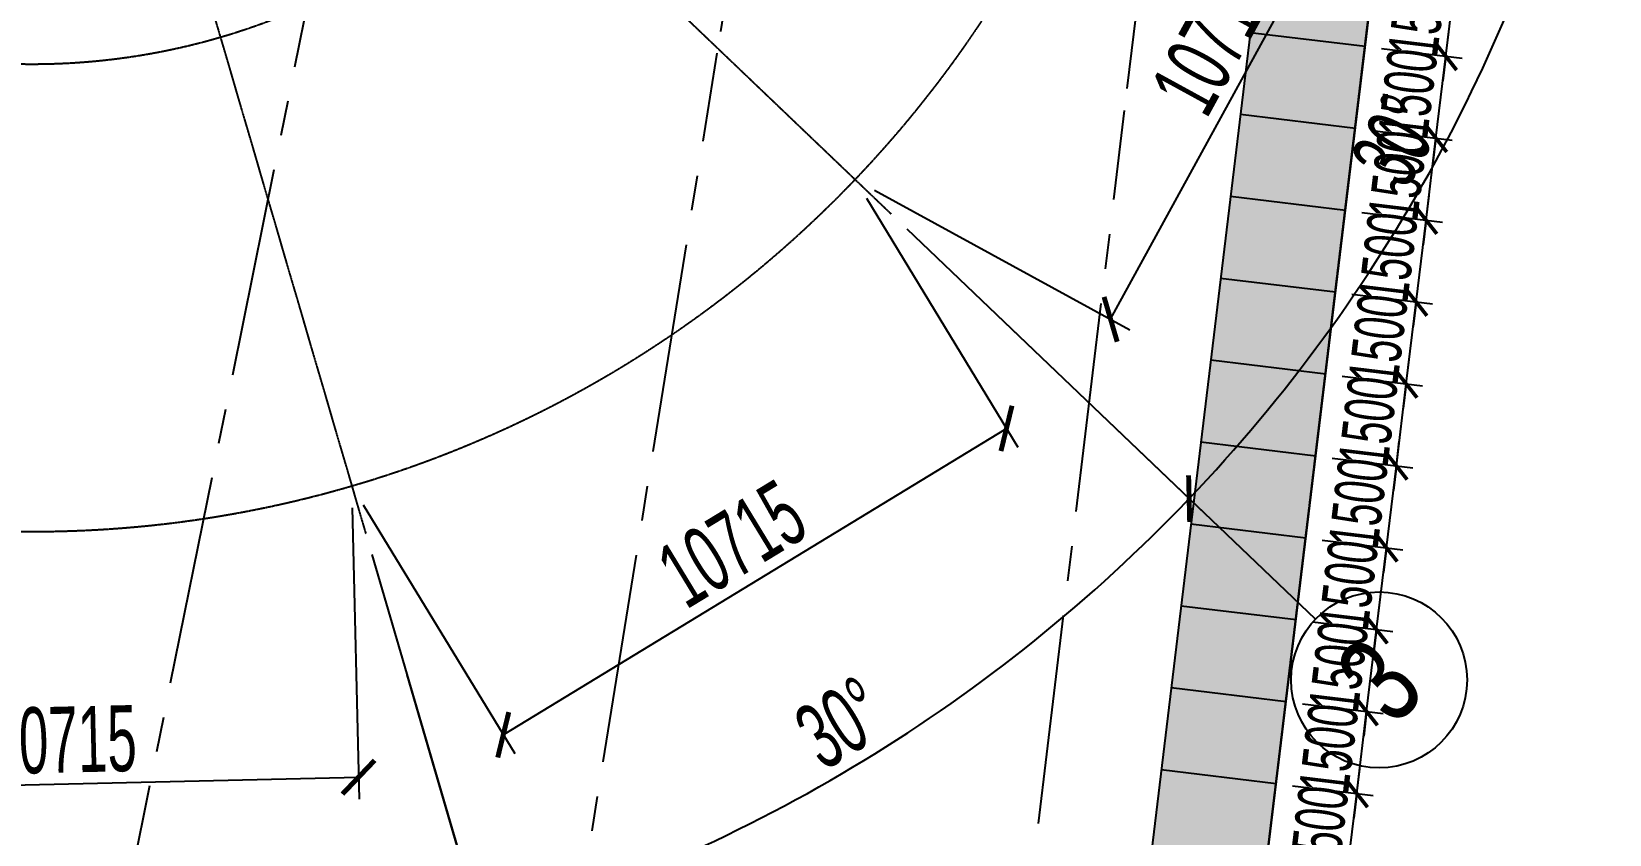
# Model space of a CAD drawing. Extents: x -668578 to 2331563, y -1202445 to 1620273.
# Drawn here: x 1675947 to 1704644, y 88794 to 103391 of the extents above; entities that cross this region are included whole.
import ezdxf
from ezdxf.enums import TextEntityAlignment as Align

# ---------------------------------------------------------------- set-up
doc = ezdxf.new("R2010")
doc.units = 0
for name, pattern in [('CENTER2', [28.575, 19.05, -3.175, 3.175, -3.175]), ('DASH', [0.35, 0.25, -0.1]), ('DOTE', [2.42, 2, -0.2, 0.02, -0.2])]:
    doc.linetypes.add(name, pattern=pattern)
doc.layers.get('0').update_dxf_attribs({"color": 8})
doc.layers.get('Defpoints').update_dxf_attribs({"color": 8})
for name, color, linetype in [('#填充层', 8, 'Continuous'), ('#幕墙线-平面', 8, 'Continuous'), ('#标注', 8, 'Continuous'), ('#轴线', 8, 'CENTER2'), ('C-AXIS', 8, 'DOTE'), ('dim', 8, 'Continuous')]:
    doc.layers.add(name, color=color, linetype=linetype)
doc.styles.add('JHZX', font='jrs.shx', dxfattribs={"width": 0.6, "bigfont": 'jhz.shx'})
doc.dimstyles.new('JZBZ-300', dxfattribs={"dimscale": 300, "dimtxt": 3, "dimasz": 1.5, "dimexe": 1, "dimexo": 1, "dimgap": 0.5, "dimtad": 1, "dimdec": 0, "dimdsep": 46, "dimtxsty": 'JHZX', "dimblk1": 'ARCHTICK', "dimblk2": 'ARCHTICK', "dimsah": 1, "dimcen": 0, "dimclrd": 1, "dimclre": 1, "dimclrt": 2, "dimazin": 2, "dimtfac": 1, "dimtdec": 0, "dimtix": 1, "dimtmove": 0, "dimatfit": 3, "dimfxl": 0, "dimtolj": 1, "dimlwd": -1, "dimlwe": -1, "dimarcsym": 0})
doc.dimstyles.new('JZBZ-400', dxfattribs={"dimscale": 400, "dimtxt": 3, "dimasz": 1.5, "dimexe": 1, "dimexo": 1, "dimgap": 0.5, "dimtad": 1, "dimdec": 0, "dimdsep": 46, "dimtxsty": 'JHZX', "dimblk1": 'ARCHTICK', "dimblk2": 'ARCHTICK', "dimsah": 1, "dimcen": 0, "dimclrd": 1, "dimclre": 1, "dimclrt": 2, "dimazin": 2, "dimtfac": 1, "dimtdec": 0, "dimtix": 1, "dimtmove": 0, "dimatfit": 3, "dimfxl": 0, "dimtolj": 1, "dimlwd": -1, "dimlwe": -1, "dimarcsym": 0})

# ---------------------------------------------------------------- blocks, each defined once
blk = doc.blocks.new('_ARCHTICK')
at = {"color": 0, "linetype": 'ByBlock', "const_width": 0.15}
blk.add_lwpolyline([(-0.5, -0.5), (0.5, 0.5)], dxfattribs=at)
blk = doc.blocks.new('*D2918')
at = {"layer": '#标注', "ltscale": 300, "transparency": 16777216}
for p, q in [((52517, 44290), (60086, 50671)), ((174425, -21557), (175612, -11729))]:
    blk.add_line(p, q, dxfattribs=at)
blk.add_arc((197092, 166179), 179600, 220.13382, 263.11563, dxfattribs=at)
at = {"layer": 'Defpoints', "color": 0, "ltscale": 300, "transparency": 16777216}
for p in [(197092, 166179), (52212, 44032), (92699, 20035), (174378, -21955)]:
    blk.add_point(p, dxfattribs=at)
at = {"layer": '#标注', "ltscale": 300, "transparency": 16777216, "xscale": 600, "yscale": 600, "zscale": 600}
for p, rotation in [((59781, 50414), 130.1338192809486), ((175564, -12126), 353.1156299250185)]:
    blk.add_blockref('_ARCHTICK', p, dxfattribs=dict(at, rotation=rotation))
at = {"layer": '#标注', "ltscale": 300, "transparency": 16777216, "insert": (112118, 8861), "char_height": 1200, "attachment_point": 5, "rotation": 331.6247, "style": 'JHZX'}
blk.add_mtext('\\A1;42.98°', dxfattribs=at)
blk = doc.blocks.new('*D2937')
at = {"layer": '#标注', "ltscale": 300, "transparency": 16777216}
for p, q in [((159687, -19184), (161170, -11833)), ((167033, -20516), (168225, -13112))]:
    blk.add_line(p, q, dxfattribs=at)
blk.add_arc((197092, 166179), 182000, 258.59123, 260.85343, dxfattribs=at)
at = {"layer": 'Defpoints', "color": 0, "ltscale": 300, "transparency": 16777216}
for p in [(197092, 166179), (163442, -12683), (159608, -19576), (166969, -20911)]:
    blk.add_point(p, dxfattribs=at)
at = {"layer": '#标注', "ltscale": 300, "transparency": 16777216, "xscale": 600, "yscale": 600, "zscale": 600}
for p, rotation in [((161091, -12225), 168.5912288879845), ((168161, -13507), 350.8534291851971)]:
    blk.add_blockref('_ARCHTICK', p, dxfattribs=dict(at, rotation=rotation))
at = {"layer": '#标注', "ltscale": 300, "transparency": 16777216, "insert": (164763, -12113), "char_height": 1200, "attachment_point": 5, "rotation": 349.7223, "style": 'JHZX'}
blk.add_mtext('\\A1;2.26°', dxfattribs=at)
blk = doc.blocks.new('*D2938')
at = {"layer": '#标注', "ltscale": 300, "transparency": 16777216}
for p, q in [((167033, -20516), (168225, -13112)), ((174425, -21557), (175324, -14111))]:
    blk.add_line(p, q, dxfattribs=at)
blk.add_arc((197092, 166179), 182000, 260.85343, 263.11563, dxfattribs=at)
at = {"layer": 'Defpoints', "color": 0, "ltscale": 300, "transparency": 16777216}
for p in [(197092, 166179), (170529, -13872), (166969, -20911), (174378, -21955)]:
    blk.add_point(p, dxfattribs=at)
at = {"layer": '#标注', "ltscale": 300, "transparency": 16777216, "xscale": 600, "yscale": 600, "zscale": 600}
for p, rotation in [((168161, -13507), 170.8534291851998), ((175277, -14509), 353.115629925021)]:
    blk.add_blockref('_ARCHTICK', p, dxfattribs=dict(at, rotation=rotation))
at = {"layer": '#标注', "ltscale": 300, "transparency": 16777216, "insert": (171826, -13251), "char_height": 1200, "attachment_point": 5, "rotation": 351.9845, "style": 'JHZX'}
blk.add_mtext('\\A1;2.26°', dxfattribs=at)
blk = doc.blocks.new('*D2939')
at = {"layer": '#标注', "ltscale": 300, "transparency": 16777216}
for p, q in [((-1773, -1481), (-9342, -7863)), ((165914, -92056), (164727, -101884))]:
    blk.add_line(p, q, dxfattribs=at)
blk.add_arc((197092, 166179), 269610, 220.13382, 263.11563, dxfattribs=at)
at = {"layer": 'Defpoints', "color": 0, "ltscale": 300, "transparency": 16777216}
for p in [(197092, 166179), (-1467, -1224), (40380, -53208), (165962, -91659)]:
    blk.add_point(p, dxfattribs=at)
at = {"layer": '#标注', "ltscale": 300, "transparency": 16777216, "xscale": 600, "yscale": 600, "zscale": 600}
for p, rotation in [((-9036, -7605), 130.1338192809485), ((164775, -101487), 353.1156299250187)]:
    blk.add_blockref('_ARCHTICK', p, dxfattribs=dict(at, rotation=rotation))
at = {"layer": '#标注', "ltscale": 300, "transparency": 16777216, "insert": (69342, -70334), "char_height": 1200, "attachment_point": 5, "rotation": 331.6247, "style": 'JHZX'}
blk.add_mtext('\\A1;42.98°', dxfattribs=at)
blk = doc.blocks.new('*U2924')
at = {"linetype": 'ByBlock'}
blk.add_line((0, -20), (0, 0), dxfattribs=at)
blk.add_circle((0, -24), 4, dxfattribs=at)
at = {"color": 253, "linetype": 'ByBlock', "style": 'JHZX', "width": 0.75}
blk.add_attdef('AXES', text='', height=4, dxfattribs=at).set_placement((0, -24), align=Align.MIDDLE_CENTER)
blk = doc.blocks.new('*D2977')
at = {"layer": '#标注', "ltscale": 300, "transparency": 16777216}
for p, q in [((160688, -30028), (162797, -37226)), ((149303, -30292), (147530, -37580))]:
    blk.add_line(p, q, dxfattribs=at)
blk.add_arc((154503, -8916), 29100, 256.329, 286.329, dxfattribs=at)
at = {"layer": 'Defpoints', "color": 0, "ltscale": 300, "transparency": 16777216}
for p in [(154503, -8916), (160576, -29644), (149398, -29904), (152639, -37956)]:
    blk.add_point(p, dxfattribs=at)
at = {"layer": '#标注', "ltscale": 300, "transparency": 16777216, "xscale": 600, "yscale": 600, "zscale": 600}
for p, rotation in [((162684, -36842), 16.32902802312792), ((147625, -37191), 166.3290280231299)]:
    blk.add_blockref('_ARCHTICK', p, dxfattribs=dict(at, rotation=rotation))
at = {"layer": '#标注', "ltscale": 300, "transparency": 16777216, "insert": (155159, -37208), "char_height": 1200, "attachment_point": 5, "rotation": 1.329, "style": 'JHZX'}
blk.add_mtext('\\A1;30°', dxfattribs=at)
blk = doc.blocks.new('*D2978')
at = {"layer": '#标注', "ltscale": 300, "transparency": 16777216}
for p, q in [((170416, -24107), (175840, -29286)), ((160688, -30028), (162797, -37226))]:
    blk.add_line(p, q, dxfattribs=at)
blk.add_arc((154503, -8916), 29100, 286.329, 316.329, dxfattribs=at)
at = {"layer": 'Defpoints', "color": 0, "ltscale": 300, "transparency": 16777216}
for p in [(154503, -8916), (170126, -23831), (160576, -29644), (167409, -34997)]:
    blk.add_point(p, dxfattribs=at)
at = {"layer": '#标注', "ltscale": 300, "transparency": 16777216, "xscale": 600, "yscale": 600, "zscale": 600}
for p, rotation in [((175551, -29010), 46.32902802312653), ((162684, -36842), 196.3290280231278)]:
    blk.add_blockref('_ARCHTICK', p, dxfattribs=dict(at, rotation=rotation))
at = {"layer": '#标注', "ltscale": 300, "transparency": 16777216, "insert": (169217, -33089), "char_height": 1200, "attachment_point": 5, "rotation": 31.329, "style": 'JHZX'}
blk.add_mtext('\\A1;30°', dxfattribs=at)
blk = doc.blocks.new('*D2942')
at = {"layer": '#标注', "ltscale": 300, "transparency": 16777216}
for p, q in [((175879, -14115), (183167, -15888)), ((170416, -24107), (175840, -29286))]:
    blk.add_line(p, q, dxfattribs=at)
blk.add_arc((154503, -8916), 29100, 316.329, 346.329, dxfattribs=at)
at = {"layer": 'Defpoints', "color": 0, "ltscale": 300, "transparency": 16777216}
for p in [(154503, -8916), (175491, -14021), (170126, -23831), (178721, -25049)]:
    blk.add_point(p, dxfattribs=at)
at = {"layer": '#标注', "ltscale": 300, "transparency": 16777216, "xscale": 600, "yscale": 600, "zscale": 600}
for p, rotation in [((182778, -15793), 76.3290280231253), ((175551, -29010), 226.3290280231266)]:
    blk.add_blockref('_ARCHTICK', p, dxfattribs=dict(at, rotation=rotation))
at = {"layer": '#标注', "ltscale": 300, "transparency": 16777216, "insert": (179333, -22493), "char_height": 1200, "attachment_point": 5, "rotation": 61.329, "style": 'JHZX'}
blk.add_mtext('\\A1;30°', dxfattribs=at)
blk = doc.blocks.new('*D2950')
at = {"layer": '#标注', "ltscale": 300, "transparency": 16777216}
for p, q in [((133390, -15101), (126193, -17210)), ((139311, -24829), (134132, -30253))]:
    blk.add_line(p, q, dxfattribs=at)
blk.add_arc((154503, -8916), 29100, 196.329, 226.329, dxfattribs=at)
at = {"layer": 'Defpoints', "color": 0, "ltscale": 300, "transparency": 16777216}
for p in [(154503, -8916), (133774, -14988), (128421, -21822), (139587, -24539)]:
    blk.add_point(p, dxfattribs=at)
at = {"layer": '#标注', "ltscale": 300, "transparency": 16777216, "xscale": 600, "yscale": 600, "zscale": 600}
for p, rotation in [((126576, -17097), 106.3290280231245), ((134409, -29964), 316.3290280231343)]:
    blk.add_blockref('_ARCHTICK', p, dxfattribs=dict(at, rotation=rotation))
at = {"layer": '#标注', "ltscale": 300, "transparency": 16777216, "insert": (130329, -23630), "char_height": 1200, "attachment_point": 5, "rotation": 301.329, "style": 'JHZX'}
blk.add_mtext('\\A1;30°', dxfattribs=at)
blk = doc.blocks.new('*D2985')
at = {"layer": '#标注', "ltscale": 300, "transparency": 16777216}
for p, q in [((160332, -29180), (160455, -34476)), ((149620, -29429), (149742, -34724)), ((149733, -34325), (160445, -34076))]:
    blk.add_line(p, q, dxfattribs=at)
at = {"layer": 'Defpoints', "color": 0, "ltscale": 300, "transparency": 16777216}
for p in [(160322, -28781), (149610, -29029), (160445, -34076)]:
    blk.add_point(p, dxfattribs=at)
at = {"layer": '#标注', "ltscale": 300, "transparency": 16777216, "xscale": 600, "yscale": 600, "zscale": 600}
for p, rotation in [((160445, -34076), 1.329028023136696), ((149733, -34325), 181.3290280231367)]:
    blk.add_blockref('_ARCHTICK', p, dxfattribs=dict(at, rotation=rotation))
at = {"layer": '#标注', "ltscale": 300, "transparency": 16777216, "insert": (155071, -33401), "char_height": 1200, "attachment_point": 5, "rotation": 1.329, "style": 'JHZX'}
blk.add_mtext('\\A1;10715', dxfattribs=at)
blk = doc.blocks.new('*D2989')
at = {"layer": '#标注', "ltscale": 300, "transparency": 16777216}
for p, q in [((169683, -23551), (172437, -28076)), ((163077, -33305), (172229, -27734)), ((160530, -29122), (163285, -33647))]:
    blk.add_line(p, q, dxfattribs=at)
at = {"layer": 'Defpoints', "color": 0, "ltscale": 300, "transparency": 16777216}
for p in [(169475, -23209), (172229, -27734), (160322, -28781)]:
    blk.add_point(p, dxfattribs=at)
at = {"layer": '#标注', "ltscale": 300, "transparency": 16777216, "xscale": 600, "yscale": 600, "zscale": 600}
for p, rotation in [((172229, -27734), 31.32902802313587), ((163077, -33305), 211.3290280231358)]:
    blk.add_blockref('_ARCHTICK', p, dxfattribs=dict(at, rotation=rotation))
at = {"layer": '#标注', "ltscale": 300, "transparency": 16777216, "insert": (167237, -29836), "char_height": 1200, "attachment_point": 5, "rotation": 31.329, "style": 'JHZX'}
blk.add_mtext('\\A1;10715', dxfattribs=at)
blk = doc.blocks.new('*D2990')
at = {"layer": '#标注', "ltscale": 300, "transparency": 16777216}
for p, q in [((139311, -24829), (134132, -30253)), ((149303, -30292), (147530, -37580))]:
    blk.add_line(p, q, dxfattribs=at)
blk.add_arc((154503, -8916), 29100, 226.329, 256.329, dxfattribs=at)
at = {"layer": 'Defpoints', "color": 0, "ltscale": 300, "transparency": 16777216}
for p in [(154503, -8916), (139587, -24539), (149398, -29904), (138369, -33134)]:
    blk.add_point(p, dxfattribs=at)
at = {"layer": '#标注', "ltscale": 300, "transparency": 16777216, "xscale": 600, "yscale": 600, "zscale": 600}
for p, rotation in [((134409, -29964), 136.3290280231214), ((147625, -37191), 346.3290280231255)]:
    blk.add_blockref('_ARCHTICK', p, dxfattribs=dict(at, rotation=rotation))
at = {"layer": '#标注', "ltscale": 300, "transparency": 16777216, "insert": (140925, -33746), "char_height": 1200, "attachment_point": 5, "rotation": 331.329, "style": 'JHZX'}
blk.add_mtext('\\A1;30°', dxfattribs=at)
blk = doc.blocks.new('*D2980')
at = {"layer": '#标注', "ltscale": 300, "transparency": 16777216}
for p, q in [((174967, -14000), (179615, -16541)), ((174123, -25751), (179264, -16349)), ((169826, -23401), (174474, -25942))]:
    blk.add_line(p, q, dxfattribs=at)
at = {"layer": 'Defpoints', "color": 0, "ltscale": 300, "transparency": 16777216}
for p in [(174616, -13808), (179264, -16349), (169475, -23209)]:
    blk.add_point(p, dxfattribs=at)
at = {"layer": '#标注', "ltscale": 300, "transparency": 16777216, "xscale": 600, "yscale": 600, "zscale": 600}
for p, rotation in [((179264, -16349), 61.32902802313133), ((174123, -25751), 241.3290280231313)]:
    blk.add_blockref('_ARCHTICK', p, dxfattribs=dict(at, rotation=rotation))
at = {"layer": '#标注', "ltscale": 300, "transparency": 16777216, "insert": (175991, -20666), "char_height": 1200, "attachment_point": 5, "rotation": 61.329, "style": 'JHZX'}
blk.add_mtext('\\A1;10715', dxfattribs=at)
blk = doc.blocks.new('*D3120')
at = {"layer": '#标注', "ltscale": 300, "transparency": 16777216}
for p, q in [((178606, -34379), (178660, -33933)), ((177439, -34238), (178904, -34415)), ((178426, -35869), (178606, -34379)), ((177259, -35728), (178724, -35905)), ((178426, -35869), (178372, -36315))]:
    blk.add_line(p, q, dxfattribs=at)
at = {"layer": 'Defpoints', "color": 0, "ltscale": 300, "transparency": 16777216}
for p in [(177141, -34202), (178606, -34379), (176961, -35692)]:
    blk.add_point(p, dxfattribs=at)
at = {"layer": '#标注', "ltscale": 300, "transparency": 16777216, "xscale": 450, "yscale": 450, "zscale": 450}
for p, rotation in [((178606, -34379), 263.1156299248995), ((178426, -35869), 83.11562992489951)]:
    blk.add_blockref('_ARCHTICK', p, dxfattribs=dict(at, rotation=rotation))
at = {"layer": '#标注', "ltscale": 300, "transparency": 16777216, "insert": (177921, -35052), "char_height": 900, "attachment_point": 5, "rotation": 83.1156, "style": 'JHZX'}
blk.add_mtext('\\A1;1500', dxfattribs=at)
blk = doc.blocks.new('*D3121')
at = {"layer": '#标注', "ltscale": 300, "transparency": 16777216}
for p, q in [((178786, -32890), (178840, -32443)), ((177619, -32749), (179084, -32926)), ((178606, -34379), (178786, -32890)), ((177439, -34238), (178904, -34415)), ((178606, -34379), (178552, -34826))]:
    blk.add_line(p, q, dxfattribs=at)
at = {"layer": 'Defpoints', "color": 0, "ltscale": 300, "transparency": 16777216}
for p in [(177321, -32713), (178786, -32890), (177141, -34203)]:
    blk.add_point(p, dxfattribs=at)
at = {"layer": '#标注', "ltscale": 300, "transparency": 16777216, "xscale": 450, "yscale": 450, "zscale": 450}
for p, rotation in [((178786, -32890), 263.1156299248995), ((178606, -34379), 83.11562992489951)]:
    blk.add_blockref('_ARCHTICK', p, dxfattribs=dict(at, rotation=rotation))
at = {"layer": '#标注', "ltscale": 300, "transparency": 16777216, "insert": (178101, -33563), "char_height": 900, "attachment_point": 5, "rotation": 83.1156, "style": 'JHZX'}
blk.add_mtext('\\A1;1500', dxfattribs=at)
blk = doc.blocks.new('*D3098')
at = {"layer": '#标注', "ltscale": 300, "transparency": 16777216}
for p, q in [((178966, -31401), (179020, -30954)), ((177799, -31260), (179264, -31437)), ((178786, -32890), (178966, -31401)), ((177619, -32749), (179084, -32926)), ((178786, -32890), (178732, -33337))]:
    blk.add_line(p, q, dxfattribs=at)
at = {"layer": 'Defpoints', "color": 0, "ltscale": 300, "transparency": 16777216}
for p in [(177501, -31224), (178966, -31401), (177321, -32713)]:
    blk.add_point(p, dxfattribs=at)
at = {"layer": '#标注', "ltscale": 300, "transparency": 16777216, "xscale": 450, "yscale": 450, "zscale": 450}
for p, rotation in [((178966, -31401), 263.1156299249083), ((178786, -32890), 83.11562992490829)]:
    blk.add_blockref('_ARCHTICK', p, dxfattribs=dict(at, rotation=rotation))
at = {"layer": '#标注', "ltscale": 300, "transparency": 16777216, "insert": (178280, -32074), "char_height": 900, "attachment_point": 5, "rotation": 83.1156, "style": 'JHZX'}
blk.add_mtext('\\A1;1500', dxfattribs=at)
blk = doc.blocks.new('*D3099')
at = {"layer": '#标注', "ltscale": 300, "transparency": 16777216}
for p, q in [((179146, -29912), (179200, -29465)), ((177979, -29771), (179444, -29948)), ((178966, -31401), (179146, -29912)), ((177799, -31260), (179264, -31437)), ((178966, -31401), (178912, -31848))]:
    blk.add_line(p, q, dxfattribs=at)
at = {"layer": 'Defpoints', "color": 0, "ltscale": 300, "transparency": 16777216}
for p in [(177681, -29735), (179146, -29912), (177501, -31224)]:
    blk.add_point(p, dxfattribs=at)
at = {"layer": '#标注', "ltscale": 300, "transparency": 16777216, "xscale": 450, "yscale": 450, "zscale": 450}
for p, rotation in [((179146, -29912), 263.1156299249083), ((178966, -31401), 83.11562992490829)]:
    blk.add_blockref('_ARCHTICK', p, dxfattribs=dict(at, rotation=rotation))
at = {"layer": '#标注', "ltscale": 300, "transparency": 16777216, "insert": (178460, -30585), "char_height": 900, "attachment_point": 5, "rotation": 83.1156, "style": 'JHZX'}
blk.add_mtext('\\A1;1500', dxfattribs=at)
blk = doc.blocks.new('*D3100')
at = {"layer": '#标注', "ltscale": 300, "transparency": 16777216}
for p, q in [((179326, -28423), (179380, -27976)), ((178159, -28282), (179624, -28459)), ((179146, -29912), (179326, -28423)), ((177979, -29771), (179444, -29948)), ((179146, -29912), (179092, -30359))]:
    blk.add_line(p, q, dxfattribs=at)
at = {"layer": 'Defpoints', "color": 0, "ltscale": 300, "transparency": 16777216}
for p in [(177861, -28246), (179326, -28423), (177681, -29735)]:
    blk.add_point(p, dxfattribs=at)
at = {"layer": '#标注', "ltscale": 300, "transparency": 16777216, "xscale": 450, "yscale": 450, "zscale": 450}
for p, rotation in [((179326, -28423), 263.1156299249083), ((179146, -29912), 83.11562992490829)]:
    blk.add_blockref('_ARCHTICK', p, dxfattribs=dict(at, rotation=rotation))
at = {"layer": '#标注', "ltscale": 300, "transparency": 16777216, "insert": (178640, -29095), "char_height": 900, "attachment_point": 5, "rotation": 83.1156, "style": 'JHZX'}
blk.add_mtext('\\A1;1500', dxfattribs=at)
blk = doc.blocks.new('*D3101')
at = {"layer": '#标注', "ltscale": 300, "transparency": 16777216}
for p, q in [((179506, -26934), (179560, -26487)), ((178339, -26793), (179804, -26969)), ((179326, -28423), (179506, -26934)), ((178159, -28282), (179624, -28459)), ((179326, -28423), (179272, -28869))]:
    blk.add_line(p, q, dxfattribs=at)
at = {"layer": 'Defpoints', "color": 0, "ltscale": 300, "transparency": 16777216}
for p in [(178041, -26757), (179506, -26934), (177861, -28246)]:
    blk.add_point(p, dxfattribs=at)
at = {"layer": '#标注', "ltscale": 300, "transparency": 16777216, "xscale": 450, "yscale": 450, "zscale": 450}
for p, rotation in [((179506, -26934), 263.1156299248995), ((179326, -28423), 83.11562992489951)]:
    blk.add_blockref('_ARCHTICK', p, dxfattribs=dict(at, rotation=rotation))
at = {"layer": '#标注', "ltscale": 300, "transparency": 16777216, "insert": (178820, -27606), "char_height": 900, "attachment_point": 5, "rotation": 83.1156, "style": 'JHZX'}
blk.add_mtext('\\A1;1500', dxfattribs=at)
blk = doc.blocks.new('*D3102')
at = {"layer": '#标注', "ltscale": 300, "transparency": 16777216}
for p, q in [((179686, -25444), (179740, -24998)), ((178518, -25303), (179984, -25480)), ((179506, -26934), (179686, -25444)), ((178339, -26793), (179804, -26970)), ((179506, -26934), (179452, -27380))]:
    blk.add_line(p, q, dxfattribs=at)
at = {"layer": 'Defpoints', "color": 0, "ltscale": 300, "transparency": 16777216}
for p in [(178221, -25267), (179686, -25444), (178041, -26757)]:
    blk.add_point(p, dxfattribs=at)
at = {"layer": '#标注', "ltscale": 300, "transparency": 16777216, "xscale": 450, "yscale": 450, "zscale": 450}
for p, rotation in [((179686, -25444), 263.1156299248995), ((179506, -26934), 83.11562992489951)]:
    blk.add_blockref('_ARCHTICK', p, dxfattribs=dict(at, rotation=rotation))
at = {"layer": '#标注', "ltscale": 300, "transparency": 16777216, "insert": (179000, -26117), "char_height": 900, "attachment_point": 5, "rotation": 83.1156, "style": 'JHZX'}
blk.add_mtext('\\A1;1500', dxfattribs=at)
blk = doc.blocks.new('*D3103')
at = {"layer": '#标注', "ltscale": 300, "transparency": 16777216}
for p, q in [((179866, -23955), (179920, -23508)), ((178698, -23814), (180163, -23991)), ((179686, -25444), (179866, -23955)), ((178519, -25303), (179984, -25480)), ((179686, -25444), (179632, -25891))]:
    blk.add_line(p, q, dxfattribs=at)
at = {"layer": 'Defpoints', "color": 0, "ltscale": 300, "transparency": 16777216}
for p in [(178401, -23778), (179866, -23955), (178221, -25267)]:
    blk.add_point(p, dxfattribs=at)
at = {"layer": '#标注', "ltscale": 300, "transparency": 16777216, "xscale": 450, "yscale": 450, "zscale": 450}
for p, rotation in [((179866, -23955), 263.1156299248995), ((179686, -25444), 83.11562992489951)]:
    blk.add_blockref('_ARCHTICK', p, dxfattribs=dict(at, rotation=rotation))
at = {"layer": '#标注', "ltscale": 300, "transparency": 16777216, "insert": (179180, -24628), "char_height": 900, "attachment_point": 5, "rotation": 83.1156, "style": 'JHZX'}
blk.add_mtext('\\A1;1500', dxfattribs=at)
blk = doc.blocks.new('*D3104')
at = {"layer": '#标注', "ltscale": 300, "transparency": 16777216}
for p, q in [((180046, -22466), (180100, -22019)), ((178878, -22325), (180343, -22502)), ((179866, -23955), (180046, -22466)), ((178698, -23814), (180164, -23991)), ((179866, -23955), (179812, -24402))]:
    blk.add_line(p, q, dxfattribs=at)
at = {"layer": 'Defpoints', "color": 0, "ltscale": 300, "transparency": 16777216}
for p in [(178580, -22289), (180046, -22466), (178401, -23778)]:
    blk.add_point(p, dxfattribs=at)
at = {"layer": '#标注', "ltscale": 300, "transparency": 16777216, "xscale": 450, "yscale": 450, "zscale": 450}
for p, rotation in [((180046, -22466), 263.1156299249083), ((179866, -23955), 83.11562992490829)]:
    blk.add_blockref('_ARCHTICK', p, dxfattribs=dict(at, rotation=rotation))
at = {"layer": '#标注', "ltscale": 300, "transparency": 16777216, "insert": (179360, -23139), "char_height": 900, "attachment_point": 5, "rotation": 83.1156, "style": 'JHZX'}
blk.add_mtext('\\A1;1500', dxfattribs=at)
blk = doc.blocks.new('*D3105')
at = {"layer": '#标注', "ltscale": 300, "transparency": 16777216}
for p, q in [((180225, -20977), (180279, -20530)), ((179058, -20836), (180523, -21013)), ((180046, -22466), (180225, -20977)), ((178878, -22325), (180344, -22502)), ((180046, -22466), (179992, -22913))]:
    blk.add_line(p, q, dxfattribs=at)
at = {"layer": 'Defpoints', "color": 0, "ltscale": 300, "transparency": 16777216}
for p in [(178760, -20800), (180225, -20977), (178581, -22289)]:
    blk.add_point(p, dxfattribs=at)
at = {"layer": '#标注', "ltscale": 300, "transparency": 16777216, "xscale": 450, "yscale": 450, "zscale": 450}
for p, rotation in [((180225, -20977), 263.1156299249083), ((180046, -22466), 83.11562992490829)]:
    blk.add_blockref('_ARCHTICK', p, dxfattribs=dict(at, rotation=rotation))
at = {"layer": '#标注', "ltscale": 300, "transparency": 16777216, "insert": (179540, -21650), "char_height": 900, "attachment_point": 5, "rotation": 83.1156, "style": 'JHZX'}
blk.add_mtext('\\A1;1500', dxfattribs=at)
blk = doc.blocks.new('*D3074')
at = {"layer": '#标注', "ltscale": 300, "transparency": 16777216}
for p, q in [((180405, -19488), (180459, -19041)), ((179238, -19347), (180703, -19524)), ((180226, -20977), (180405, -19488)), ((179058, -20836), (180523, -21013)), ((180226, -20977), (180172, -21424))]:
    blk.add_line(p, q, dxfattribs=at)
at = {"layer": 'Defpoints', "color": 0, "ltscale": 300, "transparency": 16777216}
for p in [(178940, -19311), (180405, -19488), (178760, -20800)]:
    blk.add_point(p, dxfattribs=at)
at = {"layer": '#标注', "ltscale": 300, "transparency": 16777216, "xscale": 450, "yscale": 450, "zscale": 450}
for p, rotation in [((180405, -19488), 263.1156299249083), ((180226, -20977), 83.11562992490829)]:
    blk.add_blockref('_ARCHTICK', p, dxfattribs=dict(at, rotation=rotation))
at = {"layer": '#标注', "ltscale": 300, "transparency": 16777216, "insert": (179720, -20160), "char_height": 900, "attachment_point": 5, "rotation": 83.1156, "style": 'JHZX'}
blk.add_mtext('\\A1;1500', dxfattribs=at)
blk = doc.blocks.new('DSGDFG')
at = {"layer": '#标注', "ltscale": 300}
blk.add_arc((197092.2, 166179.2), 257800, 220.136073, 263.11563, dxfattribs=at)
at = {"layer": '#轴线', "ltscale": 200}
for p, q in [((145722.9, -88382.9), (159607.6, -19576.5)), ((155809.7, -90221), (166969.1, -20911.3)), ((165961.8, -91657.8), (174377.5, -21954.5))]:
    blk.add_line(p, q, dxfattribs=at)
for radius in [206950, 212800, 220600, 228400, 236200, 244000, 251800, 257800]:
    blk.add_arc((197092.2, 166179.2), radius, 218.438892, 265.140584, dxfattribs=at)
at = {"layer": 'C-AXIS', "ltscale": 2}
for p, q in [((156672.6, -10987.1), (170126.3, -23830.7)), ((155346.1, -11794.5), (160575.5, -29644.3))]:
    blk.add_line(p, q, dxfattribs=at)
for radius in [20700, 12200]:
    blk.add_circle((154502.6, -8915.6), radius, dxfattribs=at)
at = {"layer": '#标注', "linetype": 'ByBlock', "xscale": 400, "yscale": 400}
for p, rotation, values in [((172061.7, -25678.3), 46.32880782961031, {'AXES': '3'}), ((161327.8, -32212), 16.32880782961037, {'AXES': '2'})]:
    blk.add_blockref('*U2924', p, dxfattribs=dict(at, rotation=rotation)).add_auto_attribs(values)
at = {"layer": '#标注', "ltscale": 300}
for base, center, p1, p2, picture, middle in [((40379.7, -53208.3), (197092.1, 166179.2), (-1467, -1223.5), (165961.7, -91658.5), '*D2939', (69341.6, -70334.5)), ((92698.6, 20034.9), (197092.1, 166179.2), (52211.6, 44032.2), (174377.5, -21954.5), '*D2918', (112118.4, 8861.3)), ((163442.2, -12683), (197092.1, 166179.2), (159607.6, -19576.5), (166969.1, -20911.3), '*D2937', (164762.7, -12113.4)), ((170528.6, -13871.9), (197092.1, 166179.2), (166969.1, -20911.3), (174377.5, -21954.5), '*D2938', (171825.5, -13250.6)), ((128421.4, -21822.1), (154502.6, -8915.6), (133773.9, -14988.5), (139587.5, -24539.2), '*D2950', (130328.9, -23630.2)), ((138368.9, -33133.6), (154502.6, -8915.6), (139587.5, -24539.2), (149397.5, -29903.6), '*D2990', (140924.9, -33745.7)), ((152639.4, -37955.9), (154502.6, -8915.6), (149397.5, -29903.6), (160575.5, -29644.3), '*D2977', (155159, -37207.9)), ((167409.2, -34996.8), (154502.6, -8915.6), (160575.5, -29644.3), (170126.3, -23830.7), '*D2978', (169217.3, -33089.3)), ((178720.7, -25049.3), (154502.6, -8915.6), (170126.3, -23830.7), (175490.7, -14020.6), '*D2942', (179332.7, -22493.3))]:
    dim = blk.add_angular_dim_3p(base=base, center=center, p1=p1, p2=p2, dimstyle='JZBZ-400', override={"dimclrd": 256, "dimclre": 256, "dimclrt": 256}, dxfattribs=at)
    dim.commit()
    dim.dimension.update_dxf_attribs({"geometry": picture, "text_midpoint": middle})
for p1, p2, picture, middle in [((169475.3, -23209.2), (174616.2, -13807.9), '*D2980', (175991.3, -20666.1)), ((160322.5, -28780.6), (169475.3, -23209.2), '*D2989', (167237.1, -29836.1)), ((149610.3, -29029.1), (160322.5, -28780.6), '*D2985', (155070.7, -33400.5))]:
    dim = blk.add_aligned_dim(p1=p1, p2=p2, distance=-5296.9, dimstyle='JZBZ-400', override={"dimclrd": 256, "dimclre": 256, "dimclrt": 256}, dxfattribs=at)
    dim.commit()
    dim.dimension.update_dxf_attribs({"geometry": picture, "text_midpoint": middle})
blk = doc.blocks.new('D1')
at = {"layer": '#标注', "ltscale": 300}
for p1, p2, picture, middle in [((178760.5, -20800), (178940.3, -19310.8), '*D3074', (179719.8, -20160.3)), ((178580.5, -22289.1), (178760.3, -20799.9), '*D3105', (179539.9, -21649.5)), ((178400.6, -23778.3), (178580.4, -22289.1), '*D3104', (179360, -23138.7)), ((178220.7, -25267.5), (178400.5, -23778.3), '*D3103', (179180.1, -24627.9)), ((178040.8, -26756.6), (178220.6, -25267.5), '*D3102', (179000.2, -26117)), ((177860.9, -28245.8), (178040.7, -26756.6), '*D3101', (178820.2, -27606.2)), ((177681, -29735), (177860.7, -28245.8), '*D3100', (178640.3, -29095.4)), ((177501, -31224.2), (177680.8, -29735), '*D3099', (178460.4, -30584.5)), ((177321.1, -32713.3), (177500.9, -31224.1), '*D3098', (178280.5, -32073.7)), ((177141.2, -34202.5), (177321, -32713.3), '*D3121', (178100.6, -33562.9)), ((176961.3, -35691.7), (177141.1, -34202.5), '*D3120', (177920.6, -35052.1))]:
    dim = blk.add_aligned_dim(p1=p1, p2=p2, distance=-1475.8, dimstyle='JZBZ-300', override={"dimclrd": 256, "dimclre": 256, "dimclrt": 256}, dxfattribs=at)
    dim.commit()
    dim.dimension.update_dxf_attribs({"geometry": picture, "text_midpoint": middle})

msp = doc.modelspace()

# ---------------------------------------------------------------- hatches: boundary and pattern name
at = {"layer": '#填充层', "ltscale": 5}
h = msp.add_hatch(dxfattribs=at)
h.set_pattern_fill('DOTS', color=256, scale=300)
h.set_pattern_definition([(0, (1499898.8, 275661.43), (238.125, 476.25), [0, -476.25])])
edge = h.paths.add_edge_path()
edge.add_arc((1718541, 290089.2), 258450, 224.201068, 263.003658)
edge.add_arc((1687377, 36144.3), 2600, 263.00366, 353.11563)
edge.add_line((1689958.2, 35832.6), (1699116.9, 111688.9))
edge.add_arc((1675951.5, 114994.4), 23400, 351.87915, 408.41102)
edge.add_line((1691484, 132495.9), (1690102, 131048.2))
edge.add_arc((1675948.3, 114990.5), 21405.1, 48.60626, 51.2389)
edge.add_line((1689349.5, 131681.4), (1689159.6, 131449.1))
edge.add_arc((1675949.6, 114985.4), 21108.2, 51.25747, 104.0093)
edge.add_line((1670839.7, 135465.8), (1670192.6, 137674.7))
edge.add_arc((1675951.5, 114994.4), 23400, 104.24731, 212.36616)
edge.add_line((1656186.8, 102467.8), (1652038.8, 89843.2))
edge.add_arc((1718541, 290089.2), 211000, 242.37566, 251.628527, ccw=False)
edge.add_line((1620706.2, 103141.8), (1620179.7, 102119.3))
edge.add_arc((1718541, 290089.2), 212150, 234.085127, 242.377721, ccw=False)
edge.add_line((1594097.5, 118271.1), (1594778.3, 119198.1))
edge.add_arc((1718541, 290089.2), 211000, 233.522786, 234.087187, ccw=False)
edge.add_arc((1601139.4, 142933.1), 23900, 250.34607, 257.10032)
edge.add_line((1595803.8, 119636.3), (1596334.6, 119514.7))
edge.add_arc((1590954.4, 96023), 24100, 56.67752, 77.10032, ccw=False)
edge.add_arc((1718541, 290089.2), 208150, 236.677524, 251.625706)
edge.add_line((1652927.3, 92551.2), (1655362.3, 99959.3))
edge.add_arc((1675951.5, 114994.4), 25494.6, -6.88437, 216.13862, ccw=False)
edge.add_line((1701262.3, 111938.5), (1691785.9, 33450.8))
edge.add_arc((1689205.3, 33761.7), 2599.3, 263.45473, 353.13186, ccw=False)
edge.add_arc((1718541.1, 290089.2), 260600, 224.769262, 263.470953, ccw=False)
edge.add_arc((1535374.3, 108391.8), 2600, 144.45181, 224.76926, ccw=False)

# ---------------------------------------------------------------- linework, layer by layer
at = {"layer": '#幕墙线-平面', "ltscale": 300}
msp.add_lwpolyline([(1687060.3, 33563.6, -0.1896725), (1520685.2, 123807.9, -0.4137557), (1520999.7, 127468.5), (1553033.8, 154476, -0.414282), (1557191.1, 154121.6, 0.061017), (1594778.3, 119198.1), (1594097.5, 118271.1, 0.0361991), (1620179.7, 102119.3), (1620706.2, 103141.8, 0.0403952), (1652038.8, 89843.2), (1656186.8, 102467.8, -0.5101788), (1670192.6, 137674.7), (1670839.7, 135465.8, -0.2343262), (1689159.6, 131449.1), (1689349.5, 131681.4, -0.0114876), (1690102, 131048.2), (1691484, 132495.9, -0.2517944), (1699116.9, 111688.9), (1689958.2, 35832.6, -0.4147748), (1687060.4, 33563.6, 0.4147748)], format="xyb", dxfattribs=at)
at = {"layer": '#幕墙线-平面', "linetype": 'DASH'}
msp.add_lwpolyline([(1701260.8, 111938.7, 1.4690135), (1655360.8, 99959.4), (1652925.8, 92551.3, -0.0653164), (1604192.2, 116160.9, 0.0893479), (1596333.1, 119514.9), (1595802.4, 119636.4, -0.1125361), (1586232.7, 124250.5, -0.0289167), (1567982.3, 140623.2, 0.4135318), (1564309.7, 140640.8), (1533545.3, 110241.4, 0.4147813), (1533526.9, 106560.9, 0.1704931), (1688909, 31179.3, 0.4123967), (1691784.4, 33451), (1701260.8, 111938.7)], format="xyb", dxfattribs=at)
at = {"layer": '#幕墙线-平面', "ltscale": 300}
for points in [[(1700202.9, 103117.8), (1698112, 103370.3)], [(1700022.9, 101628.7), (1697932.1, 101881.1)], [(1699843, 100139.5), (1697752.2, 100391.9)], [(1699663.1, 98650.3), (1697572.3, 98902.8)], [(1699483.2, 97161.1), (1697392.3, 97413.6)], [(1699303.3, 95672), (1697212.4, 95924.4)], [(1699123.4, 94182.8), (1697032.5, 94435.2)], [(1698943.4, 92693.6), (1696852.6, 92946.1)], [(1698763.5, 91204.5), (1696672.7, 91456.9)], [(1698583.6, 89715.3), (1696492.8, 89967.7)]]:
    msp.add_lwpolyline(points, dxfattribs=at)
at = {"layer": 'dim', "ltscale": 300}
msp.add_lwpolyline([(1691885.3, 34273.5), (1700922.5, 109074.5)], dxfattribs=at)
msp.add_arc((1675954.2, 114995.2), 25497.2, 17.0937, 215.68097, dxfattribs=at)

# ---------------------------------------------------------------- block references
at = {"layer": '#标注'}
msp.add_blockref('DSGDFG', (1521448.9, 123910), dxfattribs=at)
at = {"layer": 'dim'}
msp.add_blockref('D1', (1521442.4, 123917.8), dxfattribs=at)

doc.saveas('drawing.dxf')
